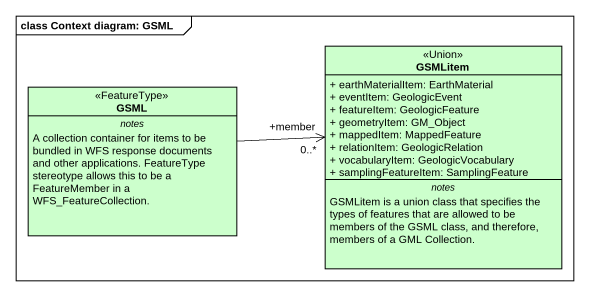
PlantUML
@startuml
mainframe class Context diagram: GSML
hide circle
hide empty members
skinparam classAttributeIconSize 0
class GSMLitem <<Union>> #CCFFCC {
  + earthMaterialItem: EarthMaterial
  + eventItem: GeologicEvent
  + featureItem: GeologicFeature
  + geometryItem: GM_Object
  + mappedItem: MappedFeature
  + relationItem: GeologicRelation
  + vocabularyItem: GeologicVocabulary
  + samplingFeatureItem: SamplingFeature
  -- notes --
  GSMLitem is a union class that specifies the types of features that are allowed to be members of the GSML class, and therefore, members of a GML Collection.
}
class GSML <<FeatureType>> #CCFFCC {
  -- notes --
  A collection container for items to be bundled in WFS response documents and other applications. FeatureType stereotype allows this to be a FeatureMember in a WFS_FeatureCollection.
}
GSML -right-> "+member\n0..*" GSMLitem
@enduml
